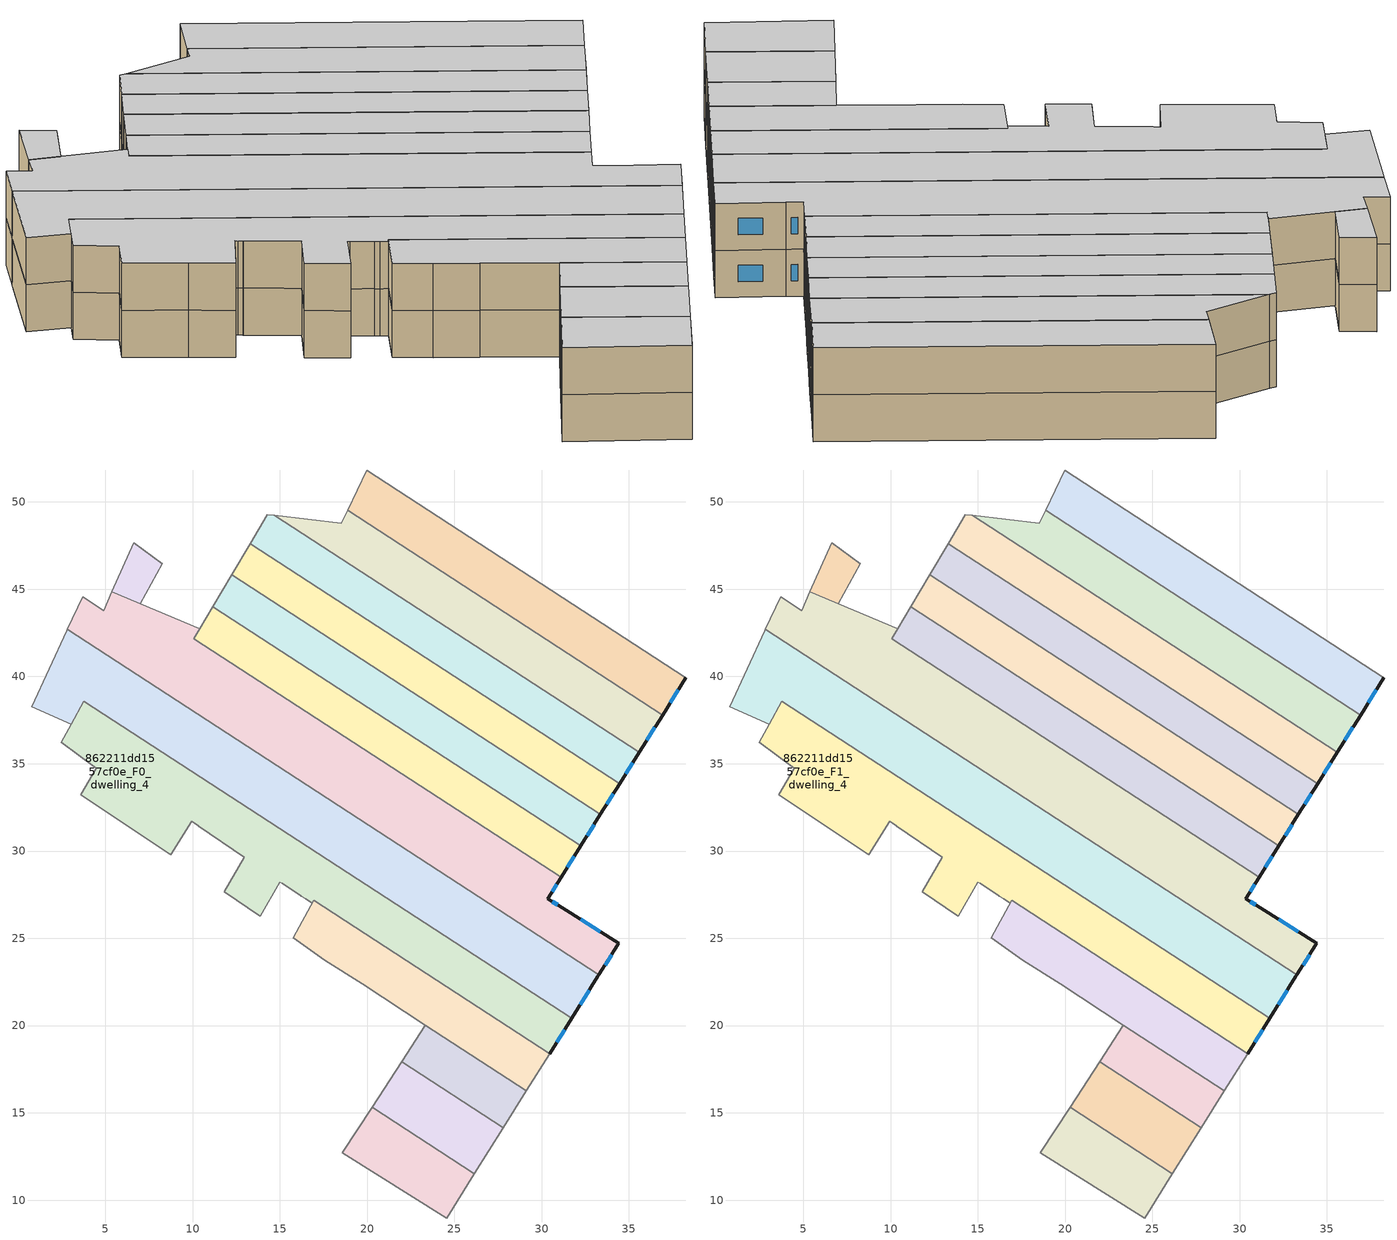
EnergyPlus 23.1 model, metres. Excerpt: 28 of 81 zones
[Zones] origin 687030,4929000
862211dd1557cf0e_F0_dwelling_0
 floor ground (EU_floor_Construction): 26.15,11.52 24.56,8.98 18.59,12.72 20.29,15.33 z0
 wall to 862211dd1557cf0e_F0_dwelling_1 (EU_wall_Construction): 26.15,11.52 20.29,15.33 z0:3
 wall adiabatic (EU_wall_Construction): 20.29,15.33 18.59,12.72 24.56,8.98 26.15,11.52 z0:3
862211dd1557cf0e_F0_dwelling_1
 floor ground (EU_floor_Construction): 27.8,14.15 26.15,11.52 20.29,15.33 21.98,17.93 z0
 wall to 862211dd1557cf0e_F0_dwelling_2 (EU_wall_Construction): 27.8,14.15 21.98,17.93 z0:3
 wall adiabatic (EU_wall_Construction): 26.15,11.52 27.8,14.15 / 21.98,17.93 20.29,15.33 z0:3
862211dd1557cf0e_F0_dwelling_10
 floor ground (EU_floor_Construction): 34.46,33.85 33.37,32.1 12.25,45.83 13.3,47.61 z0
 wall outside (EU_wall_Construction): 33.37,32.1 34.46,33.85 z0:3
 wall to 862211dd1557cf0e_F0_dwelling_9 (EU_wall_Construction): 12.25,45.83 33.37,32.1 z0:3
 wall adiabatic (EU_wall_Construction): 13.3,47.61 12.25,45.83 z0:3
 wall to 862211dd1557cf0e_F0_dwelling_11 (EU_wall_Construction): 34.46,33.85 13.3,47.61 z0:3
 window (EU_Window_Construction): 33.72,32.67 34.11,33.28 z0.98:2.02
862211dd1557cf0e_F0_dwelling_11
 floor ground (EU_floor_Construction): 35.58,35.64 34.46,33.85 13.3,47.61 14.28,49.28 14.69,49.23 z0
 wall outside (EU_wall_Construction): 34.46,33.85 35.58,35.64 z0:3
 wall adiabatic (EU_wall_Construction): 14.69,49.23 14.28,49.28 13.3,47.61 z0:3
 wall to 862211dd1557cf0e_F0_dwelling_12 (EU_wall_Construction): 35.58,35.64 14.69,49.23 z0:3
 window (EU_Window_Construction): 34.83,34.44 35.22,35.06 z0.98:2.02
862211dd1557cf0e_F0_dwelling_12
 floor ground (EU_floor_Construction): 36.92,37.79 35.58,35.64 14.69,49.23 18.53,48.78 18.88,49.52 z0
 wall outside (EU_wall_Construction): 35.58,35.64 36.92,37.79 z0:3
 wall adiabatic (EU_wall_Construction): 18.88,49.52 18.53,48.78 14.69,49.23 z0:3
 wall to 862211dd1557cf0e_F0_dwelling_13 (EU_wall_Construction): 36.92,37.79 18.88,49.52 z0:3
 window (EU_Window_Construction): 36.02,36.34 36.49,37.09 z0.98:2.02
862211dd1557cf0e_F0_dwelling_13
 floor ground (EU_floor_Construction): 38.27,39.94 36.92,37.79 18.88,49.52 19.98,51.83 z0
 wall outside (EU_wall_Construction): 36.92,37.79 38.27,39.94 z0:3
 wall adiabatic (EU_wall_Construction): 38.27,39.94 19.98,51.83 18.88,49.52 z0:3
 window (EU_Window_Construction): 37.36,38.49 37.83,39.24 z0.98:2.02
862211dd1557cf0e_F0_dwelling_2
 floor ground (EU_floor_Construction): 29.12,16.26 27.8,14.15 21.98,17.93 23.34,20.02 z0
 wall to 862211dd1557cf0e_F0_dwelling_3 (EU_wall_Construction): 29.12,16.26 23.34,20.02 z0:3
 wall adiabatic (EU_wall_Construction): 27.8,14.15 29.12,16.26 / 23.34,20.02 21.98,17.93 z0:3
862211dd1557cf0e_F0_dwelling_3
 floor ground (EU_floor_Construction): 30.45,18.39 29.12,16.26 23.34,20.02 19.72,22.39 17.58,23.75 15.78,25.04 16.95,27.17 z0
 wall adiabatic (EU_wall_Construction): 29.12,16.26 30.45,18.39 16.95,27.17 15.78,25.04 17.58,23.75 19.72,22.39 23.34,20.02 z0:3
862211dd1557cf0e_F0_dwelling_4
 floor ground (EU_floor_Construction): 31.72,20.42 30.45,18.39 16.94,27.17 16.85,27 16.48,27.25 16.22,27.42 16.2,27.43 15.13,28.14 15,28.22 13.89,26.26 11.82,27.67 12.97,29.63 10.37,31.43 10.33,31.45 10.12,31.6 9.97,31.71 8.74,29.78 6.61,31.23 3.61,33.23 4.48,34.73 2.48,36.23 3.04,37.25 3.77,38.59 z0
 wall outside (EU_wall_Construction): 30.45,18.39 31.72,20.42 z0:3
 wall adiabatic (EU_wall_Construction): 3.04,37.25 2.48,36.23 4.48,34.73 3.61,33.23 6.61,31.23 8.74,29.78 9.97,31.71 10.12,31.6 10.33,31.45 10.37,31.43 12.97,29.63 11.82,27.67 13.89,26.26 15,28.22 15.13,28.14 16.2,27.43 16.22,27.42 16.48,27.25 16.85,27 16.94,27.17 30.45,18.39 / 3.77,38.59 3.04,37.26 z0:3
 wall to 862211dd1557cf0e_F0_dwelling_5 (EU_wall_Construction): 31.72,20.42 3.77,38.59 z0:3
 window (EU_Window_Construction): 30.87,19.05 31.31,19.76 z0.98:2.02
862211dd1557cf0e_F0_dwelling_5
 floor ground (EU_floor_Construction): 33.28,22.9 33.22,22.81 31.72,20.42 3.77,38.59 3.04,37.26 0.78,38.28 2.78,42.61 2.83,42.7 z0
 wall outside (EU_wall_Construction): 31.72,20.42 33.22,22.81 33.28,22.9 z0:3
 wall adiabatic (EU_wall_Construction): 2.83,42.7 2.78,42.61 0.78,38.28 3.04,37.26 3.77,38.59 z0:3
 wall to 862211dd1557cf0e_F0_dwelling_6 (EU_wall_Construction): 33.28,22.9 2.83,42.7 z0:3
 window (EU_Window_Construction): 32.21,21.2 32.74,22.03 z0.98:2.02
862211dd1557cf0e_F0_dwelling_6
 floor ground (EU_floor_Construction): 31.11,28.49 30.35,27.27 31.19,26.74 34.42,24.72 34.36,24.63 33.28,22.9 2.83,42.7 3.7,44.58 4.9,43.78 5.38,44.84 10.42,42.73 10.08,42.16 z0
 wall outside (EU_wall_Construction): 33.28,22.9 34.36,24.63 34.42,24.72 31.19,26.74 30.35,27.27 31.11,28.49 z0:3
 wall adiabatic (EU_wall_Construction): 10.08,42.16 10.42,42.73 5.38,44.84 4.9,43.78 3.7,44.58 2.83,42.7 z0:3
 wall to 862211dd1557cf0e_F0_dwelling_8 (EU_wall_Construction): 31.11,28.49 10.08,42.16 z0:3
 window (EU_Window_Construction): 30.6,27.66 30.86,28.09 / 30.91,26.91 30.62,27.09 / 33.37,25.37 32.24,26.08 / 33.63,23.46 34.01,24.07 z0.98:2.02
862211dd1557cf0e_F0_dwelling_7
 floor ground (EU_floor_Construction): 8.27,46.47 6.99,44.17 5.38,44.84 6.63,47.66 z0
 wall adiabatic (EU_wall_Construction): 5.38,44.84 6.99,44.17 8.27,46.47 6.63,47.66 5.38,44.85 z0:3
862211dd1557cf0e_F0_dwelling_8
 floor ground (EU_floor_Construction): 32.24,30.29 31.11,28.49 10.08,42.16 10.43,42.73 11.17,43.99 z0
 wall outside (EU_wall_Construction): 31.11,28.49 32.24,30.29 z0:3
 wall adiabatic (EU_wall_Construction): 11.17,43.99 10.43,42.73 10.08,42.16 z0:3
 wall to 862211dd1557cf0e_F0_dwelling_9 (EU_wall_Construction): 32.24,30.29 11.17,43.99 z0:3
 window (EU_Window_Construction): 31.48,29.07 31.87,29.7 z0.98:2.02
862211dd1557cf0e_F0_dwelling_9
 floor ground (EU_floor_Construction): 33.37,32.1 32.24,30.29 11.17,43.99 12.25,45.83 z0
 wall outside (EU_wall_Construction): 32.24,30.29 33.37,32.1 z0:3
 wall adiabatic (EU_wall_Construction): 12.25,45.83 11.17,43.99 z0:3
 window (EU_Window_Construction): 32.6,30.88 33,31.51 z0.98:2.02
862211dd1557cf0e_F1_dwelling_0
 floor to 862211dd1557cf0e_F0_dwelling_0 (EU_floor_Construction): 26.15,11.52 24.56,8.98 18.59,12.72 20.29,15.33 z3
 wall to 862211dd1557cf0e_F1_dwelling_1 (EU_wall_Construction): 26.15,11.52 20.29,15.33 z3:6
 wall adiabatic (EU_wall_Construction): 20.29,15.33 18.59,12.72 24.56,8.98 26.15,11.52 z3:6
 ceiling to 862211dd1557cf0e_F2_dwelling_0 (EU_floor_Construction): 24.56,8.98 26.15,11.52 20.29,15.33 18.59,12.72 z6
862211dd1557cf0e_F1_dwelling_1
 floor to 862211dd1557cf0e_F0_dwelling_1 (EU_floor_Construction): 27.8,14.15 26.15,11.52 20.29,15.33 21.98,17.93 z3
 wall to 862211dd1557cf0e_F1_dwelling_2 (EU_wall_Construction): 27.8,14.15 21.98,17.93 z3:6
 wall adiabatic (EU_wall_Construction): 26.15,11.52 27.8,14.15 / 21.98,17.93 20.29,15.33 z3:6
 ceiling to 862211dd1557cf0e_F2_dwelling_1 (EU_floor_Construction): 26.15,11.52 27.8,14.15 21.98,17.93 20.29,15.33 z6
862211dd1557cf0e_F1_dwelling_10
 floor to 862211dd1557cf0e_F0_dwelling_10 (EU_floor_Construction): 34.46,33.85 33.37,32.1 12.25,45.83 13.3,47.61 z3
 wall outside (EU_wall_Construction): 33.37,32.1 34.46,33.85 z3:6
 wall to 862211dd1557cf0e_F1_dwelling_9 (EU_wall_Construction): 12.25,45.83 33.37,32.1 z3:6
 wall adiabatic (EU_wall_Construction): 13.3,47.61 12.25,45.83 z3:6
 wall to 862211dd1557cf0e_F1_dwelling_11 (EU_wall_Construction): 34.46,33.85 13.3,47.61 z3:6
 window (EU_Window_Construction): 33.72,32.67 34.11,33.28 z3.98:5.02
 ceiling to 862211dd1557cf0e_F2_dwelling_10 (EU_floor_Construction): 33.37,32.1 34.46,33.85 13.3,47.61 12.25,45.83 z6
862211dd1557cf0e_F1_dwelling_11
 floor to 862211dd1557cf0e_F0_dwelling_11 (EU_floor_Construction): 35.58,35.64 34.46,33.85 13.3,47.61 14.28,49.28 14.69,49.23 z3
 wall outside (EU_wall_Construction): 34.46,33.85 35.58,35.64 z3:6
 wall adiabatic (EU_wall_Construction): 14.69,49.23 14.28,49.28 13.3,47.61 z3:6
 wall to 862211dd1557cf0e_F1_dwelling_12 (EU_wall_Construction): 35.58,35.64 14.69,49.23 z3:6
 window (EU_Window_Construction): 34.83,34.44 35.22,35.06 z3.98:5.02
 ceiling to 862211dd1557cf0e_F2_dwelling_11 (EU_floor_Construction): 34.46,33.85 35.58,35.64 14.69,49.23 14.28,49.28 13.3,47.61 z6
862211dd1557cf0e_F1_dwelling_12
 floor to 862211dd1557cf0e_F0_dwelling_12 (EU_floor_Construction): 36.92,37.79 35.58,35.64 14.69,49.23 18.53,48.78 18.88,49.52 z3
 wall outside (EU_wall_Construction): 35.58,35.64 36.92,37.79 z3:6
 wall adiabatic (EU_wall_Construction): 18.88,49.52 18.53,48.78 14.69,49.23 z3:6
 wall to 862211dd1557cf0e_F1_dwelling_13 (EU_wall_Construction): 36.92,37.79 18.88,49.52 z3:6
 window (EU_Window_Construction): 36.02,36.34 36.49,37.09 z3.98:5.02
 ceiling to 862211dd1557cf0e_F2_dwelling_12 (EU_floor_Construction): 35.58,35.64 36.92,37.79 18.88,49.52 18.53,48.78 14.69,49.23 z6
862211dd1557cf0e_F1_dwelling_13
 floor to 862211dd1557cf0e_F0_dwelling_13 (EU_floor_Construction): 38.27,39.94 36.92,37.79 18.88,49.52 19.98,51.83 z3
 wall outside (EU_wall_Construction): 36.92,37.79 38.27,39.94 z3:6
 wall adiabatic (EU_wall_Construction): 38.27,39.94 19.98,51.83 18.88,49.52 z3:6
 window (EU_Window_Construction): 37.36,38.49 37.83,39.24 z3.98:5.02
 ceiling to 862211dd1557cf0e_F2_dwelling_13 (EU_floor_Construction): 36.92,37.79 38.27,39.94 19.98,51.83 18.88,49.52 z6
862211dd1557cf0e_F1_dwelling_2
 floor to 862211dd1557cf0e_F0_dwelling_2 (EU_floor_Construction): 29.12,16.26 27.8,14.15 21.98,17.93 23.34,20.02 z3
 wall to 862211dd1557cf0e_F1_dwelling_3 (EU_wall_Construction): 29.12,16.26 23.34,20.02 z3:6
 wall adiabatic (EU_wall_Construction): 27.8,14.15 29.12,16.26 / 23.34,20.02 21.98,17.93 z3:6
 ceiling to 862211dd1557cf0e_F2_dwelling_2 (EU_floor_Construction): 27.8,14.15 29.12,16.26 23.34,20.02 21.98,17.93 z6
862211dd1557cf0e_F1_dwelling_3
 floor to 862211dd1557cf0e_F0_dwelling_3 (EU_floor_Construction): 30.45,18.39 29.12,16.26 23.34,20.02 19.72,22.39 17.58,23.75 15.78,25.04 16.95,27.17 z3
 wall adiabatic (EU_wall_Construction): 29.12,16.26 30.45,18.39 16.95,27.17 15.78,25.04 17.58,23.75 19.72,22.39 23.34,20.02 z3:6
 ceiling to 862211dd1557cf0e_F2_dwelling_3 (EU_floor_Construction): 29.12,16.26 30.45,18.39 16.95,27.17 15.78,25.04 17.58,23.75 19.72,22.39 23.34,20.02 z6
862211dd1557cf0e_F1_dwelling_4
 floor to 862211dd1557cf0e_F0_dwelling_4 (EU_floor_Construction): 31.72,20.42 30.45,18.39 16.94,27.17 16.85,27 16.48,27.25 16.22,27.42 16.2,27.43 15.13,28.14 15,28.22 13.89,26.26 11.82,27.67 12.97,29.63 10.37,31.43 10.33,31.45 10.12,31.6 9.97,31.71 8.74,29.78 6.61,31.23 3.61,33.23 4.48,34.73 2.48,36.23 3.04,37.26 3.77,38.59 z3
 wall outside (EU_wall_Construction): 30.45,18.39 31.72,20.42 z3:6
 wall adiabatic (EU_wall_Construction): 3.04,37.25 2.48,36.23 4.48,34.73 3.61,33.23 6.61,31.23 8.74,29.78 9.97,31.71 10.12,31.6 10.33,31.45 10.37,31.43 12.97,29.63 11.82,27.67 13.89,26.26 15,28.22 15.13,28.14 16.2,27.43 16.22,27.42 16.48,27.25 16.85,27 16.94,27.17 30.45,18.39 / 3.77,38.59 3.04,37.26 z3:6
 wall to 862211dd1557cf0e_F1_dwelling_5 (EU_wall_Construction): 31.72,20.42 3.77,38.59 z3:6
 window (EU_Window_Construction): 30.87,19.05 31.31,19.76 z3.98:5.02
 ceiling to 862211dd1557cf0e_F2_dwelling_4 (EU_floor_Construction): 30.45,18.39 31.72,20.42 3.77,38.59 3.04,37.26 2.48,36.23 4.48,34.73 3.61,33.23 6.61,31.23 8.74,29.78 9.97,31.71 10.12,31.6 10.33,31.45 10.37,31.43 12.97,29.63 11.82,27.67 13.89,26.26 15,28.22 15.13,28.14 16.2,27.43 16.22,27.42 16.48,27.25 16.85,27 16.94,27.17 z6
862211dd1557cf0e_F1_dwelling_5
 floor to 862211dd1557cf0e_F0_dwelling_5 (EU_floor_Construction): 33.28,22.9 33.22,22.81 31.72,20.42 3.77,38.59 3.04,37.26 0.78,38.28 2.78,42.61 2.83,42.7 z3
 wall outside (EU_wall_Construction): 31.72,20.42 33.22,22.81 33.28,22.9 z3:6
 wall adiabatic (EU_wall_Construction): 2.83,42.7 2.78,42.61 0.78,38.28 3.04,37.26 3.77,38.59 z3:6
 wall to 862211dd1557cf0e_F1_dwelling_6 (EU_wall_Construction): 33.28,22.9 2.83,42.7 z3:6
 window (EU_Window_Construction): 32.21,21.2 32.74,22.03 z3.98:5.02
 ceiling to 862211dd1557cf0e_F2_dwelling_5 (EU_floor_Construction): 31.72,20.42 33.22,22.81 33.28,22.9 2.83,42.7 2.78,42.61 0.78,38.28 3.04,37.26 3.77,38.59 z6
862211dd1557cf0e_F1_dwelling_6
 floor to 862211dd1557cf0e_F0_dwelling_6 (EU_floor_Construction): 31.11,28.49 30.35,27.27 31.19,26.74 34.42,24.72 34.36,24.63 33.28,22.9 2.83,42.7 3.7,44.58 4.9,43.78 5.38,44.84 10.42,42.73 10.08,42.16 z3
 wall outside (EU_wall_Construction): 33.28,22.9 34.36,24.63 34.42,24.72 31.19,26.74 30.35,27.27 31.11,28.49 z3:6
 wall adiabatic (EU_wall_Construction): 10.08,42.16 10.42,42.73 5.38,44.84 4.9,43.78 3.7,44.58 2.83,42.7 z3:6
 wall to 862211dd1557cf0e_F1_dwelling_8 (EU_wall_Construction): 31.11,28.49 10.08,42.16 z3:6
 window (EU_Window_Construction): 30.6,27.66 30.86,28.09 / 30.91,26.91 30.62,27.09 / 33.37,25.37 32.24,26.08 / 33.63,23.46 34.01,24.07 z3.98:5.02
 ceiling to 862211dd1557cf0e_F2_dwelling_6 (EU_floor_Construction): 33.28,22.9 34.36,24.63 34.42,24.72 31.19,26.74 30.35,27.27 31.11,28.49 10.08,42.16 10.42,42.73 5.38,44.84 4.9,43.78 3.7,44.58 2.83,42.7 z6
862211dd1557cf0e_F1_dwelling_7
 floor to 862211dd1557cf0e_F0_dwelling_7 (EU_floor_Construction): 8.27,46.47 6.99,44.17 5.38,44.84 6.63,47.66 z3
 wall adiabatic (EU_wall_Construction): 5.38,44.84 6.99,44.17 8.27,46.47 6.63,47.66 5.38,44.85 z3:6
 ceiling to 862211dd1557cf0e_F2_dwelling_7 (EU_floor_Construction): 6.99,44.17 8.27,46.47 6.63,47.66 5.38,44.84 z6
862211dd1557cf0e_F1_dwelling_8
 floor to 862211dd1557cf0e_F0_dwelling_8 (EU_floor_Construction): 32.24,30.29 31.11,28.49 10.08,42.16 10.43,42.73 11.17,43.99 z3
 wall outside (EU_wall_Construction): 31.11,28.49 32.24,30.29 z3:6
 wall adiabatic (EU_wall_Construction): 11.17,43.99 10.43,42.73 10.08,42.16 z3:6
 wall to 862211dd1557cf0e_F1_dwelling_9 (EU_wall_Construction): 32.24,30.29 11.17,43.99 z3:6
 window (EU_Window_Construction): 31.48,29.07 31.87,29.7 z3.98:5.02
 ceiling to 862211dd1557cf0e_F2_dwelling_8 (EU_floor_Construction): 31.11,28.49 32.24,30.29 11.17,43.99 10.43,42.73 10.08,42.16 z6
862211dd1557cf0e_F1_dwelling_9
 floor to 862211dd1557cf0e_F0_dwelling_9 (EU_floor_Construction): 33.37,32.1 32.24,30.29 11.17,43.99 12.25,45.83 z3
 wall outside (EU_wall_Construction): 32.24,30.29 33.37,32.1 z3:6
 wall adiabatic (EU_wall_Construction): 12.25,45.83 11.17,43.99 z3:6
 window (EU_Window_Construction): 32.6,30.88 33,31.51 z3.98:5.02
 ceiling to 862211dd1557cf0e_F2_dwelling_9 (EU_floor_Construction): 32.24,30.29 33.37,32.1 12.25,45.83 11.17,43.99 z6
[Building]
EU S2 Campaign: North Axis=0; Terrain=City; Solar Distribution=FullExterior
[Site:Location]
Bologna: Latitude=44.5; Longitude=11.25; Time Zone=1; Elevation=37
[SizingPeriod:WeatherFileDays]
AnnualSizingPeriod: Begin Month=1; Begin Day of Month=1; End Month=12; End Day of Month=31; Day of Week for Start Day=Monday; Use Weather File Daylight Saving Period=No; Use Weather File Rain and Snow Indicators=No
[MATERIAL]
EU_InternalMass_Material: Roughness=MediumRough; Thickness=0.1; Conductivity=1; Density=1800; Specific Heat=900; Thermal Absorptance=0.9; Solar Absorptance=0.7; Visible Absorptance=0.7
[MATERIAL:NOMASS] Roughness=MediumRough; Thermal Absorptance=0.9; Solar Absorptance=0.7; Visible Absorptance=0.7
Name | Thermal Resistance
EU_wall_NoMass | 0.905828
EU_floor_NoMass | 0.67114
[WINDOWMATERIAL:SIMPLEGLAZINGSYSTEM]
EU_Window_SimpleGlazing: UFactor=4.52486; Solar Heat Gain Coefficient=0.85; Visible Transmittance=0.85
[CONSTRUCTION]
EU_wall_Construction: EU_wall_NoMass
EU_floor_Construction: EU_floor_NoMass
EU_Window_Construction: EU_Window_SimpleGlazing
EU_InternalMass_Construction: EU_InternalMass_Material
[ZONE] Type=1; Multiplier=1; Ceiling Height=autocalculate; Floor Area=autocalculate; Part of Total Floor Area=Yes
Name | Volume
862211dd1557cf0e_F0_dwelling_0; 862211dd1557cf0e_F1_dwelling_0 | 64.3982
862211dd1557cf0e_F0_dwelling_1; 862211dd1557cf0e_F1_dwelling_1 | 64.7966
862211dd1557cf0e_F0_dwelling_10; 862211dd1557cf0e_F1_dwelling_10 | 156.446
862211dd1557cf0e_F0_dwelling_11; 862211dd1557cf0e_F1_dwelling_11 | 160.201
862211dd1557cf0e_F0_dwelling_12; 862211dd1557cf0e_F1_dwelling_12 | 171.435
862211dd1557cf0e_F0_dwelling_13; 862211dd1557cf0e_F1_dwelling_13 | 164.79
862211dd1557cf0e_F0_dwelling_2; 862211dd1557cf0e_F1_dwelling_2 | 51.6907
862211dd1557cf0e_F0_dwelling_3; 862211dd1557cf0e_F1_dwelling_3 | 120.47
862211dd1557cf0e_F0_dwelling_4 | 303.126
862211dd1557cf0e_F1_dwelling_4 | 303.129
862211dd1557cf0e_F0_dwelling_5; 862211dd1557cf0e_F1_dwelling_5 | 330.406
862211dd1557cf0e_F0_dwelling_6; 862211dd1557cf0e_F1_dwelling_6 | 360.548
862211dd1557cf0e_F0_dwelling_7; 862211dd1557cf0e_F1_dwelling_7 | 16.054
862211dd1557cf0e_F0_dwelling_8; 862211dd1557cf0e_F1_dwelling_8 | 159.894
862211dd1557cf0e_F0_dwelling_9; 862211dd1557cf0e_F1_dwelling_9 | 161.073
[INTERNALMASS] Construction=EU_InternalMass_Construction
Name | Zone or ZoneList | Surface Area
862211dd1557cf0e_F0_dwelling_0_EU_InternalMass | 862211dd1557cf0e_F0_dwelling_0 | 21.4661
862211dd1557cf0e_F0_dwelling_1_EU_InternalMass | 862211dd1557cf0e_F0_dwelling_1 | 21.5992
862211dd1557cf0e_F0_dwelling_2_EU_InternalMass | 862211dd1557cf0e_F0_dwelling_2 | 17.2304
862211dd1557cf0e_F0_dwelling_3_EU_InternalMass | 862211dd1557cf0e_F0_dwelling_3 | 40.1604
862211dd1557cf0e_F0_dwelling_4_EU_InternalMass | 862211dd1557cf0e_F0_dwelling_4 | 101.048
862211dd1557cf0e_F0_dwelling_5_EU_InternalMass | 862211dd1557cf0e_F0_dwelling_5 | 110.136
862211dd1557cf0e_F0_dwelling_6_EU_InternalMass | 862211dd1557cf0e_F0_dwelling_6 | 120.181
862211dd1557cf0e_F0_dwelling_7_EU_InternalMass | 862211dd1557cf0e_F0_dwelling_7 | 5.35182
862211dd1557cf0e_F0_dwelling_8_EU_InternalMass | 862211dd1557cf0e_F0_dwelling_8 | 53.3032
862211dd1557cf0e_F0_dwelling_9_EU_InternalMass | 862211dd1557cf0e_F0_dwelling_9 | 53.6909
862211dd1557cf0e_F0_dwelling_10_EU_InternalMass | 862211dd1557cf0e_F0_dwelling_10 | 52.1486
862211dd1557cf0e_F0_dwelling_11_EU_InternalMass | 862211dd1557cf0e_F0_dwelling_11 | 53.4007
862211dd1557cf0e_F0_dwelling_12_EU_InternalMass | 862211dd1557cf0e_F0_dwelling_12 | 57.1449
862211dd1557cf0e_F0_dwelling_13_EU_InternalMass | 862211dd1557cf0e_F0_dwelling_13 | 54.9302
862211dd1557cf0e_F1_dwelling_0_EU_InternalMass | 862211dd1557cf0e_F1_dwelling_0 | 21.4661
862211dd1557cf0e_F1_dwelling_1_EU_InternalMass | 862211dd1557cf0e_F1_dwelling_1 | 21.5992
862211dd1557cf0e_F1_dwelling_2_EU_InternalMass | 862211dd1557cf0e_F1_dwelling_2 | 17.2304
862211dd1557cf0e_F1_dwelling_3_EU_InternalMass | 862211dd1557cf0e_F1_dwelling_3 | 40.1604
862211dd1557cf0e_F1_dwelling_4_EU_InternalMass | 862211dd1557cf0e_F1_dwelling_4 | 101.048
862211dd1557cf0e_F1_dwelling_5_EU_InternalMass | 862211dd1557cf0e_F1_dwelling_5 | 110.136
862211dd1557cf0e_F1_dwelling_6_EU_InternalMass | 862211dd1557cf0e_F1_dwelling_6 | 120.181
862211dd1557cf0e_F1_dwelling_7_EU_InternalMass | 862211dd1557cf0e_F1_dwelling_7 | 5.35182
862211dd1557cf0e_F1_dwelling_8_EU_InternalMass | 862211dd1557cf0e_F1_dwelling_8 | 53.3032
862211dd1557cf0e_F1_dwelling_9_EU_InternalMass | 862211dd1557cf0e_F1_dwelling_9 | 53.6909
862211dd1557cf0e_F1_dwelling_10_EU_InternalMass | 862211dd1557cf0e_F1_dwelling_10 | 52.1486
862211dd1557cf0e_F1_dwelling_11_EU_InternalMass | 862211dd1557cf0e_F1_dwelling_11 | 53.4007
862211dd1557cf0e_F1_dwelling_12_EU_InternalMass | 862211dd1557cf0e_F1_dwelling_12 | 57.1449
862211dd1557cf0e_F1_dwelling_13_EU_InternalMass | 862211dd1557cf0e_F1_dwelling_13 | 54.9302
[OTHEREQUIPMENT] Fuel Type=Electricity; Design Level Calculation Method=Watts/Area; Power per Zone Floor Area=1; Fraction Latent=0; Fraction Radiant=0; Fraction Lost=0; Carbon Dioxide Generation Rate=0; EndUse Subcategory=EU_Step8_InternalGains
Name | Zone or ZoneList or Space or SpaceList | Schedule
EU_Step8_InternalGain_862211dd1557cf0e_F0_dwelling_0_f000 | 862211dd1557cf0e_F0_dwelling_0 | EU_Step8_GainSchedule_862211dd1557cf0e_F0_dwelling_0_f000
EU_Step8_InternalGain_862211dd1557cf0e_F0_dwelling_1_f000 | 862211dd1557cf0e_F0_dwelling_1 | EU_Step8_GainSchedule_862211dd1557cf0e_F0_dwelling_1_f000
EU_Step8_InternalGain_862211dd1557cf0e_F0_dwelling_2_f000 | 862211dd1557cf0e_F0_dwelling_2 | EU_Step8_GainSchedule_862211dd1557cf0e_F0_dwelling_2_f000
EU_Step8_InternalGain_862211dd1557cf0e_F0_dwelling_3_f000 | 862211dd1557cf0e_F0_dwelling_3 | EU_Step8_GainSchedule_862211dd1557cf0e_F0_dwelling_3_f000
EU_Step8_InternalGain_862211dd1557cf0e_F0_dwelling_4_f000 | 862211dd1557cf0e_F0_dwelling_4 | EU_Step8_GainSchedule_862211dd1557cf0e_F0_dwelling_4_f000
EU_Step8_InternalGain_862211dd1557cf0e_F0_dwelling_5_f000 | 862211dd1557cf0e_F0_dwelling_5 | EU_Step8_GainSchedule_862211dd1557cf0e_F0_dwelling_5_f000
EU_Step8_InternalGain_862211dd1557cf0e_F0_dwelling_6_f000 | 862211dd1557cf0e_F0_dwelling_6 | EU_Step8_GainSchedule_862211dd1557cf0e_F0_dwelling_6_f000
EU_Step8_InternalGain_862211dd1557cf0e_F0_dwelling_7_f000 | 862211dd1557cf0e_F0_dwelling_7 | EU_Step8_GainSchedule_862211dd1557cf0e_F0_dwelling_7_f000
EU_Step8_InternalGain_862211dd1557cf0e_F0_dwelling_8_f000 | 862211dd1557cf0e_F0_dwelling_8 | EU_Step8_GainSchedule_862211dd1557cf0e_F0_dwelling_8_f000
EU_Step8_InternalGain_862211dd1557cf0e_F0_dwelling_9_f000 | 862211dd1557cf0e_F0_dwelling_9 | EU_Step8_GainSchedule_862211dd1557cf0e_F0_dwelling_9_f000
EU_Step8_InternalGain_862211dd1557cf0e_F0_dwelling_10_f000 | 862211dd1557cf0e_F0_dwelling_10 | EU_Step8_GainSchedule_862211dd1557cf0e_F0_dwelling_10_f000
EU_Step8_InternalGain_862211dd1557cf0e_F0_dwelling_11_f000 | 862211dd1557cf0e_F0_dwelling_11 | EU_Step8_GainSchedule_862211dd1557cf0e_F0_dwelling_11_f000
EU_Step8_InternalGain_862211dd1557cf0e_F0_dwelling_12_f000 | 862211dd1557cf0e_F0_dwelling_12 | EU_Step8_GainSchedule_862211dd1557cf0e_F0_dwelling_12_f000
EU_Step8_InternalGain_862211dd1557cf0e_F0_dwelling_13_f000 | 862211dd1557cf0e_F0_dwelling_13 | EU_Step8_GainSchedule_862211dd1557cf0e_F0_dwelling_13_f000
EU_Step8_InternalGain_862211dd1557cf0e_F1_dwelling_0_f000 | 862211dd1557cf0e_F1_dwelling_0 | EU_Step8_GainSchedule_862211dd1557cf0e_F1_dwelling_0_f000
EU_Step8_InternalGain_862211dd1557cf0e_F1_dwelling_1_f000 | 862211dd1557cf0e_F1_dwelling_1 | EU_Step8_GainSchedule_862211dd1557cf0e_F1_dwelling_1_f000
EU_Step8_InternalGain_862211dd1557cf0e_F1_dwelling_2_f000 | 862211dd1557cf0e_F1_dwelling_2 | EU_Step8_GainSchedule_862211dd1557cf0e_F1_dwelling_2_f000
EU_Step8_InternalGain_862211dd1557cf0e_F1_dwelling_3_f000 | 862211dd1557cf0e_F1_dwelling_3 | EU_Step8_GainSchedule_862211dd1557cf0e_F1_dwelling_3_f000
EU_Step8_InternalGain_862211dd1557cf0e_F1_dwelling_4_f000 | 862211dd1557cf0e_F1_dwelling_4 | EU_Step8_GainSchedule_862211dd1557cf0e_F1_dwelling_4_f000
EU_Step8_InternalGain_862211dd1557cf0e_F1_dwelling_5_f000 | 862211dd1557cf0e_F1_dwelling_5 | EU_Step8_GainSchedule_862211dd1557cf0e_F1_dwelling_5_f000
EU_Step8_InternalGain_862211dd1557cf0e_F1_dwelling_6_f000 | 862211dd1557cf0e_F1_dwelling_6 | EU_Step8_GainSchedule_862211dd1557cf0e_F1_dwelling_6_f000
EU_Step8_InternalGain_862211dd1557cf0e_F1_dwelling_7_f000 | 862211dd1557cf0e_F1_dwelling_7 | EU_Step8_GainSchedule_862211dd1557cf0e_F1_dwelling_7_f000
EU_Step8_InternalGain_862211dd1557cf0e_F1_dwelling_8_f000 | 862211dd1557cf0e_F1_dwelling_8 | EU_Step8_GainSchedule_862211dd1557cf0e_F1_dwelling_8_f000
EU_Step8_InternalGain_862211dd1557cf0e_F1_dwelling_9_f000 | 862211dd1557cf0e_F1_dwelling_9 | EU_Step8_GainSchedule_862211dd1557cf0e_F1_dwelling_9_f000
EU_Step8_InternalGain_862211dd1557cf0e_F1_dwelling_10_f000 | 862211dd1557cf0e_F1_dwelling_10 | EU_Step8_GainSchedule_862211dd1557cf0e_F1_dwelling_10_f000
EU_Step8_InternalGain_862211dd1557cf0e_F1_dwelling_11_f000 | 862211dd1557cf0e_F1_dwelling_11 | EU_Step8_GainSchedule_862211dd1557cf0e_F1_dwelling_11_f000
EU_Step8_InternalGain_862211dd1557cf0e_F1_dwelling_12_f000 | 862211dd1557cf0e_F1_dwelling_12 | EU_Step8_GainSchedule_862211dd1557cf0e_F1_dwelling_12_f000
EU_Step8_InternalGain_862211dd1557cf0e_F1_dwelling_13_f000 | 862211dd1557cf0e_F1_dwelling_13 | EU_Step8_GainSchedule_862211dd1557cf0e_F1_dwelling_13_f000
[ZONEVENTILATION:DESIGNFLOWRATE] Schedule=EU_AlwaysOn; Design Flow Rate Calculation Method=AirChanges/Hour; Air Changes per Hour=0.73129; Ventilation Type=Natural; Fan Pressure Rise=0; Fan Total Efficiency=1; Constant Term Coefficient=1; Temperature Term Coefficient=0; Velocity Term Coefficient=0; Velocity Squared Term Coefficient=0; Minimum Indoor Temperature=-100; Maximum Indoor Temperature=100; Delta Temperature=-100; Minimum Outdoor Temperature=-100; Maximum Outdoor Temperature=100; Maximum Wind Speed=40
Name | Zone or ZoneList or Space or SpaceList
EU_ConstantAir_862211dd1557cf0e_F0_dwelling_0 | 862211dd1557cf0e_F0_dwelling_0
EU_ConstantAir_862211dd1557cf0e_F0_dwelling_1 | 862211dd1557cf0e_F0_dwelling_1
EU_ConstantAir_862211dd1557cf0e_F0_dwelling_2 | 862211dd1557cf0e_F0_dwelling_2
EU_ConstantAir_862211dd1557cf0e_F0_dwelling_3 | 862211dd1557cf0e_F0_dwelling_3
EU_ConstantAir_862211dd1557cf0e_F0_dwelling_4 | 862211dd1557cf0e_F0_dwelling_4
EU_ConstantAir_862211dd1557cf0e_F0_dwelling_5 | 862211dd1557cf0e_F0_dwelling_5
EU_ConstantAir_862211dd1557cf0e_F0_dwelling_6 | 862211dd1557cf0e_F0_dwelling_6
EU_ConstantAir_862211dd1557cf0e_F0_dwelling_7 | 862211dd1557cf0e_F0_dwelling_7
EU_ConstantAir_862211dd1557cf0e_F0_dwelling_8 | 862211dd1557cf0e_F0_dwelling_8
EU_ConstantAir_862211dd1557cf0e_F0_dwelling_9 | 862211dd1557cf0e_F0_dwelling_9
EU_ConstantAir_862211dd1557cf0e_F0_dwelling_10 | 862211dd1557cf0e_F0_dwelling_10
EU_ConstantAir_862211dd1557cf0e_F0_dwelling_11 | 862211dd1557cf0e_F0_dwelling_11
EU_ConstantAir_862211dd1557cf0e_F0_dwelling_12 | 862211dd1557cf0e_F0_dwelling_12
EU_ConstantAir_862211dd1557cf0e_F0_dwelling_13 | 862211dd1557cf0e_F0_dwelling_13
EU_ConstantAir_862211dd1557cf0e_F1_dwelling_0 | 862211dd1557cf0e_F1_dwelling_0
EU_ConstantAir_862211dd1557cf0e_F1_dwelling_1 | 862211dd1557cf0e_F1_dwelling_1
EU_ConstantAir_862211dd1557cf0e_F1_dwelling_2 | 862211dd1557cf0e_F1_dwelling_2
EU_ConstantAir_862211dd1557cf0e_F1_dwelling_3 | 862211dd1557cf0e_F1_dwelling_3
EU_ConstantAir_862211dd1557cf0e_F1_dwelling_4 | 862211dd1557cf0e_F1_dwelling_4
EU_ConstantAir_862211dd1557cf0e_F1_dwelling_5 | 862211dd1557cf0e_F1_dwelling_5
EU_ConstantAir_862211dd1557cf0e_F1_dwelling_6 | 862211dd1557cf0e_F1_dwelling_6
EU_ConstantAir_862211dd1557cf0e_F1_dwelling_7 | 862211dd1557cf0e_F1_dwelling_7
EU_ConstantAir_862211dd1557cf0e_F1_dwelling_8 | 862211dd1557cf0e_F1_dwelling_8
EU_ConstantAir_862211dd1557cf0e_F1_dwelling_9 | 862211dd1557cf0e_F1_dwelling_9
EU_ConstantAir_862211dd1557cf0e_F1_dwelling_10 | 862211dd1557cf0e_F1_dwelling_10
EU_ConstantAir_862211dd1557cf0e_F1_dwelling_11 | 862211dd1557cf0e_F1_dwelling_11
EU_ConstantAir_862211dd1557cf0e_F1_dwelling_12 | 862211dd1557cf0e_F1_dwelling_12
EU_ConstantAir_862211dd1557cf0e_F1_dwelling_13 | 862211dd1557cf0e_F1_dwelling_13
[HVACTEMPLATE:THERMOSTAT] Constant Heating Setpoint=20; Constant Cooling Setpoint=50
EU_HeatOnly_862211dd1557cf0e_F0_dwelling_0; EU_HeatOnly_862211dd1557cf0e_F0_dwelling_1; EU_HeatOnly_862211dd1557cf0e_F0_dwelling_2; EU_HeatOnly_862211dd1557cf0e_F0_dwelling_3; EU_HeatOnly_862211dd1557cf0e_F0_dwelling_4; EU_HeatOnly_862211dd1557cf0e_F0_dwelling_5; EU_HeatOnly_862211dd1557cf0e_F0_dwelling_6; EU_HeatOnly_862211dd1557cf0e_F0_dwelling_7; EU_HeatOnly_862211dd1557cf0e_F0_dwelling_8; EU_HeatOnly_862211dd1557cf0e_F0_dwelling_9; EU_HeatOnly_862211dd1557cf0e_F0_dwelling_10; EU_HeatOnly_862211dd1557cf0e_F0_dwelling_11; EU_HeatOnly_862211dd1557cf0e_F0_dwelling_12; EU_HeatOnly_862211dd1557cf0e_F0_dwelling_13; EU_HeatOnly_862211dd1557cf0e_F1_dwelling_0; EU_HeatOnly_862211dd1557cf0e_F1_dwelling_1; EU_HeatOnly_862211dd1557cf0e_F1_dwelling_2; EU_HeatOnly_862211dd1557cf0e_F1_dwelling_3; EU_HeatOnly_862211dd1557cf0e_F1_dwelling_4; EU_HeatOnly_862211dd1557cf0e_F1_dwelling_5; EU_HeatOnly_862211dd1557cf0e_F1_dwelling_6; EU_HeatOnly_862211dd1557cf0e_F1_dwelling_7; EU_HeatOnly_862211dd1557cf0e_F1_dwelling_8; EU_HeatOnly_862211dd1557cf0e_F1_dwelling_9; EU_HeatOnly_862211dd1557cf0e_F1_dwelling_10; EU_HeatOnly_862211dd1557cf0e_F1_dwelling_11; EU_HeatOnly_862211dd1557cf0e_F1_dwelling_12; EU_HeatOnly_862211dd1557cf0e_F1_dwelling_13; EU_HeatOnly_862211dd1557cf0e_F2_dwelling_0; EU_HeatOnly_862211dd1557cf0e_F2_dwelling_1; EU_HeatOnly_862211dd1557cf0e_F2_dwelling_2; EU_HeatOnly_862211dd1557cf0e_F2_dwelling_3; EU_HeatOnly_862211dd1557cf0e_F2_dwelling_4; EU_HeatOnly_862211dd1557cf0e_F2_dwelling_5; EU_HeatOnly_862211dd1557cf0e_F2_dwelling_6; EU_HeatOnly_862211dd1557cf0e_F2_dwelling_7; EU_HeatOnly_862211dd1557cf0e_F2_dwelling_8; EU_HeatOnly_862211dd1557cf0e_F2_dwelling_9; EU_HeatOnly_862211dd1557cf0e_F2_dwelling_10; EU_HeatOnly_862211dd1557cf0e_F2_dwelling_11; EU_HeatOnly_862211dd1557cf0e_F2_dwelling_12; EU_HeatOnly_862211dd1557cf0e_F2_dwelling_13; EU_HeatOnly_862211dd1557cf0e_F3_dwelling_0; EU_HeatOnly_862211dd1557cf0e_F3_dwelling_1; EU_HeatOnly_862211dd1557cf0e_F3_dwelling_2; EU_HeatOnly_862211dd1557cf0e_F3_dwelling_3; EU_HeatOnly_862211dd1557cf0e_F3_dwelling_4; EU_HeatOnly_862211dd1557cf0e_F3_dwelling_5; EU_HeatOnly_862211dd1557cf0e_F3_dwelling_6; EU_HeatOnly_862211dd1557cf0e_F3_dwelling_7; EU_HeatOnly_862211dd1557cf0e_F3_dwelling_8; EU_HeatOnly_862211dd1557cf0e_F3_dwelling_9; EU_HeatOnly_862211dd1557cf0e_F3_dwelling_10; EU_HeatOnly_862211dd1557cf0e_F3_dwelling_11; EU_HeatOnly_862211dd1557cf0e_F3_dwelling_12; EU_HeatOnly_862211dd1557cf0e_F4_dwelling_0; EU_HeatOnly_862211dd1557cf0e_F4_dwelling_1; EU_HeatOnly_862211dd1557cf0e_F4_dwelling_2; EU_HeatOnly_862211dd1557cf0e_F4_dwelling_3; EU_HeatOnly_862211dd1557cf0e_F4_dwelling_4; EU_HeatOnly_862211dd1557cf0e_F4_dwelling_5; EU_HeatOnly_862211dd1557cf0e_F4_dwelling_6; EU_HeatOnly_862211dd1557cf0e_F4_dwelling_7; EU_HeatOnly_862211dd1557cf0e_F4_dwelling_8; EU_HeatOnly_862211dd1557cf0e_F4_dwelling_9; EU_HeatOnly_862211dd1557cf0e_F4_dwelling_10; EU_HeatOnly_862211dd1557cf0e_F4_dwelling_11; EU_HeatOnly_862211dd1557cf0e_F4_dwelling_12; EU_HeatOnly_862211dd1557cf0e_F5_dwelling_0; EU_HeatOnly_862211dd1557cf0e_F5_dwelling_1; EU_HeatOnly_862211dd1557cf0e_F5_dwelling_2; EU_HeatOnly_862211dd1557cf0e_F5_dwelling_3; EU_HeatOnly_862211dd1557cf0e_F5_dwelling_4; EU_HeatOnly_862211dd1557cf0e_F5_dwelling_5; EU_HeatOnly_862211dd1557cf0e_F5_dwelling_6; EU_HeatOnly_862211dd1557cf0e_F5_dwelling_7; EU_HeatOnly_862211dd1557cf0e_F5_dwelling_8; EU_HeatOnly_862211dd1557cf0e_F5_dwelling_9; EU_HeatOnly_862211dd1557cf0e_F5_dwelling_10; EU_HeatOnly_862211dd1557cf0e_F5_dwelling_11; EU_HeatOnly_862211dd1557cf0e_F5_dwelling_12
[HVACTEMPLATE:ZONE:IDEALLOADSAIRSYSTEM] System Availability Schedule=EU_AlwaysOn; Maximum Heating Supply Air Temperature=50; Minimum Cooling Supply Air Temperature=13; Maximum Heating Supply Air Humidity Ratio=0.0156; Minimum Cooling Supply Air Humidity Ratio=0.0077; Heating Limit=NoLimit; Cooling Limit=NoLimit; Heating Availability Schedule=EU_AlwaysOn; Cooling Availability Schedule=EU_CoolingOff; Dehumidification Control Type=ConstantSensibleHeatRatio; Cooling Sensible Heat Ratio=0.7; Dehumidification Setpoint=60; Humidification Control Type=None; Humidification Setpoint=30; Outdoor Air Method=None; Outdoor Air Flow Rate per Person=0.00944; Outdoor Air Flow Rate per Zone Floor Area=0; Outdoor Air Flow Rate per Zone=0; Demand Controlled Ventilation Type=None; Outdoor Air Economizer Type=NoEconomizer; Heat Recovery Type=None; Sensible Heat Recovery Effectiveness=0.7; Latent Heat Recovery Effectiveness=0.65
Name | Template Thermostat
862211dd1557cf0e_F0_dwelling_0 | EU_HeatOnly_862211dd1557cf0e_F0_dwelling_0
862211dd1557cf0e_F0_dwelling_1 | EU_HeatOnly_862211dd1557cf0e_F0_dwelling_1
862211dd1557cf0e_F0_dwelling_2 | EU_HeatOnly_862211dd1557cf0e_F0_dwelling_2
862211dd1557cf0e_F0_dwelling_3 | EU_HeatOnly_862211dd1557cf0e_F0_dwelling_3
862211dd1557cf0e_F0_dwelling_4 | EU_HeatOnly_862211dd1557cf0e_F0_dwelling_4
862211dd1557cf0e_F0_dwelling_5 | EU_HeatOnly_862211dd1557cf0e_F0_dwelling_5
862211dd1557cf0e_F0_dwelling_6 | EU_HeatOnly_862211dd1557cf0e_F0_dwelling_6
862211dd1557cf0e_F0_dwelling_7 | EU_HeatOnly_862211dd1557cf0e_F0_dwelling_7
862211dd1557cf0e_F0_dwelling_8 | EU_HeatOnly_862211dd1557cf0e_F0_dwelling_8
862211dd1557cf0e_F0_dwelling_9 | EU_HeatOnly_862211dd1557cf0e_F0_dwelling_9
862211dd1557cf0e_F0_dwelling_10 | EU_HeatOnly_862211dd1557cf0e_F0_dwelling_10
862211dd1557cf0e_F0_dwelling_11 | EU_HeatOnly_862211dd1557cf0e_F0_dwelling_11
862211dd1557cf0e_F0_dwelling_12 | EU_HeatOnly_862211dd1557cf0e_F0_dwelling_12
862211dd1557cf0e_F0_dwelling_13 | EU_HeatOnly_862211dd1557cf0e_F0_dwelling_13
862211dd1557cf0e_F1_dwelling_0 | EU_HeatOnly_862211dd1557cf0e_F1_dwelling_0
862211dd1557cf0e_F1_dwelling_1 | EU_HeatOnly_862211dd1557cf0e_F1_dwelling_1
862211dd1557cf0e_F1_dwelling_2 | EU_HeatOnly_862211dd1557cf0e_F1_dwelling_2
862211dd1557cf0e_F1_dwelling_3 | EU_HeatOnly_862211dd1557cf0e_F1_dwelling_3
862211dd1557cf0e_F1_dwelling_4 | EU_HeatOnly_862211dd1557cf0e_F1_dwelling_4
862211dd1557cf0e_F1_dwelling_5 | EU_HeatOnly_862211dd1557cf0e_F1_dwelling_5
862211dd1557cf0e_F1_dwelling_6 | EU_HeatOnly_862211dd1557cf0e_F1_dwelling_6
862211dd1557cf0e_F1_dwelling_7 | EU_HeatOnly_862211dd1557cf0e_F1_dwelling_7
862211dd1557cf0e_F1_dwelling_8 | EU_HeatOnly_862211dd1557cf0e_F1_dwelling_8
862211dd1557cf0e_F1_dwelling_9 | EU_HeatOnly_862211dd1557cf0e_F1_dwelling_9
862211dd1557cf0e_F1_dwelling_10 | EU_HeatOnly_862211dd1557cf0e_F1_dwelling_10
862211dd1557cf0e_F1_dwelling_11 | EU_HeatOnly_862211dd1557cf0e_F1_dwelling_11
862211dd1557cf0e_F1_dwelling_12 | EU_HeatOnly_862211dd1557cf0e_F1_dwelling_12
862211dd1557cf0e_F1_dwelling_13 | EU_HeatOnly_862211dd1557cf0e_F1_dwelling_13
[SIZING:ZONE] Zone Cooling Design Supply Air Temperature Input Method=SupplyAirTemperature; Zone Cooling Design Supply Air Temperature=13; Zone Heating Design Supply Air Temperature Input Method=SupplyAirTemperature; Zone Heating Design Supply Air Temperature=50; Zone Cooling Design Supply Air Humidity Ratio=0.008; Zone Heating Design Supply Air Humidity Ratio=0.008; Cooling Design Air Flow Method=DesignDay; Cooling Design Air Flow Rate=0; Cooling Minimum Air Flow per Zone Floor Area=0.000762; Cooling Minimum Air Flow=0; Cooling Minimum Air Flow Fraction=0.2; Heating Design Air Flow Method=DesignDay; Heating Design Air Flow Rate=0; Heating Maximum Air Flow per Zone Floor Area=0.002032; Heating Maximum Air Flow=0.141576; Heating Maximum Air Flow Fraction=0.3; Account for Dedicated Outdoor Air System=No; Dedicated Outdoor Air System Control Strategy=NeutralSupplyAir; Dedicated Outdoor Air Low Setpoint Temperature for Design=autosize; Dedicated Outdoor Air High Setpoint Temperature for Design=autosize; Zone Load Sizing Method=Sensible Load Only No Latent Load; Zone Latent Cooling Design Supply Air Humidity Ratio Input Method=HumidityRatioDifference; Zone Cooling Design Supply Air Humidity Ratio Difference=0.005; Zone Latent Heating Design Supply Air Humidity Ratio Input Method=HumidityRatioDifference; Zone Humidification Design Supply Air Humidity Ratio Difference=0.005
862211dd1557cf0e_F0_dwelling_0; 862211dd1557cf0e_F0_dwelling_1; 862211dd1557cf0e_F0_dwelling_2; 862211dd1557cf0e_F0_dwelling_3; 862211dd1557cf0e_F0_dwelling_4; 862211dd1557cf0e_F0_dwelling_5; 862211dd1557cf0e_F0_dwelling_6; 862211dd1557cf0e_F0_dwelling_7; 862211dd1557cf0e_F0_dwelling_8; 862211dd1557cf0e_F0_dwelling_9; 862211dd1557cf0e_F0_dwelling_10; 862211dd1557cf0e_F0_dwelling_11; 862211dd1557cf0e_F0_dwelling_12; 862211dd1557cf0e_F0_dwelling_13; 862211dd1557cf0e_F1_dwelling_0; 862211dd1557cf0e_F1_dwelling_1; 862211dd1557cf0e_F1_dwelling_2; 862211dd1557cf0e_F1_dwelling_3; 862211dd1557cf0e_F1_dwelling_4; 862211dd1557cf0e_F1_dwelling_5; 862211dd1557cf0e_F1_dwelling_6; 862211dd1557cf0e_F1_dwelling_7; 862211dd1557cf0e_F1_dwelling_8; 862211dd1557cf0e_F1_dwelling_9; 862211dd1557cf0e_F1_dwelling_10; 862211dd1557cf0e_F1_dwelling_11; 862211dd1557cf0e_F1_dwelling_12; 862211dd1557cf0e_F1_dwelling_13
[SCHEDULE:CONSTANT]
Name | Hourly Value
EU_AlwaysOn | 1
EU_CoolingOff | 0
[SCHEDULE:FILE] Column Number=1; Rows to Skip at Top=0; Number of Hours of Data=8760; Column Separator=Comma; Interpolate to Timestep=No; Minutes per Item=60; Adjust Schedule for Daylight Savings=Yes
Name | File
EU_Step8_GainSchedule_862211dd1557cf0e_F0_dwelling_0_f000 | ../../schedules/862211dd1557cf0e/862211dd1557cf0e_F0_dwelling_0_f000_gain.csv
EU_Step8_GainSchedule_862211dd1557cf0e_F0_dwelling_1_f000 | ../../schedules/862211dd1557cf0e/862211dd1557cf0e_F0_dwelling_1_f000_gain.csv
EU_Step8_GainSchedule_862211dd1557cf0e_F0_dwelling_2_f000 | ../../schedules/862211dd1557cf0e/862211dd1557cf0e_F0_dwelling_2_f000_gain.csv
EU_Step8_GainSchedule_862211dd1557cf0e_F0_dwelling_3_f000 | ../../schedules/862211dd1557cf0e/862211dd1557cf0e_F0_dwelling_3_f000_gain.csv
EU_Step8_GainSchedule_862211dd1557cf0e_F0_dwelling_4_f000 | ../../schedules/862211dd1557cf0e/862211dd1557cf0e_F0_dwelling_4_f000_gain.csv
EU_Step8_GainSchedule_862211dd1557cf0e_F0_dwelling_5_f000 | ../../schedules/862211dd1557cf0e/862211dd1557cf0e_F0_dwelling_5_f000_gain.csv
EU_Step8_GainSchedule_862211dd1557cf0e_F0_dwelling_6_f000 | ../../schedules/862211dd1557cf0e/862211dd1557cf0e_F0_dwelling_6_f000_gain.csv
EU_Step8_GainSchedule_862211dd1557cf0e_F0_dwelling_7_f000 | ../../schedules/862211dd1557cf0e/862211dd1557cf0e_F0_dwelling_7_f000_gain.csv
EU_Step8_GainSchedule_862211dd1557cf0e_F0_dwelling_8_f000 | ../../schedules/862211dd1557cf0e/862211dd1557cf0e_F0_dwelling_8_f000_gain.csv
EU_Step8_GainSchedule_862211dd1557cf0e_F0_dwelling_9_f000 | ../../schedules/862211dd1557cf0e/862211dd1557cf0e_F0_dwelling_9_f000_gain.csv
EU_Step8_GainSchedule_862211dd1557cf0e_F0_dwelling_10_f000 | ../../schedules/862211dd1557cf0e/862211dd1557cf0e_F0_dwelling_10_f000_gain.csv
EU_Step8_GainSchedule_862211dd1557cf0e_F0_dwelling_11_f000 | ../../schedules/862211dd1557cf0e/862211dd1557cf0e_F0_dwelling_11_f000_gain.csv
EU_Step8_GainSchedule_862211dd1557cf0e_F0_dwelling_12_f000 | ../../schedules/862211dd1557cf0e/862211dd1557cf0e_F0_dwelling_12_f000_gain.csv
EU_Step8_GainSchedule_862211dd1557cf0e_F0_dwelling_13_f000 | ../../schedules/862211dd1557cf0e/862211dd1557cf0e_F0_dwelling_13_f000_gain.csv
EU_Step8_GainSchedule_862211dd1557cf0e_F1_dwelling_0_f000 | ../../schedules/862211dd1557cf0e/862211dd1557cf0e_F1_dwelling_0_f000_gain.csv
EU_Step8_GainSchedule_862211dd1557cf0e_F1_dwelling_1_f000 | ../../schedules/862211dd1557cf0e/862211dd1557cf0e_F1_dwelling_1_f000_gain.csv
EU_Step8_GainSchedule_862211dd1557cf0e_F1_dwelling_2_f000 | ../../schedules/862211dd1557cf0e/862211dd1557cf0e_F1_dwelling_2_f000_gain.csv
EU_Step8_GainSchedule_862211dd1557cf0e_F1_dwelling_3_f000 | ../../schedules/862211dd1557cf0e/862211dd1557cf0e_F1_dwelling_3_f000_gain.csv
EU_Step8_GainSchedule_862211dd1557cf0e_F1_dwelling_4_f000 | ../../schedules/862211dd1557cf0e/862211dd1557cf0e_F1_dwelling_4_f000_gain.csv
EU_Step8_GainSchedule_862211dd1557cf0e_F1_dwelling_5_f000 | ../../schedules/862211dd1557cf0e/862211dd1557cf0e_F1_dwelling_5_f000_gain.csv
EU_Step8_GainSchedule_862211dd1557cf0e_F1_dwelling_6_f000 | ../../schedules/862211dd1557cf0e/862211dd1557cf0e_F1_dwelling_6_f000_gain.csv
EU_Step8_GainSchedule_862211dd1557cf0e_F1_dwelling_7_f000 | ../../schedules/862211dd1557cf0e/862211dd1557cf0e_F1_dwelling_7_f000_gain.csv
EU_Step8_GainSchedule_862211dd1557cf0e_F1_dwelling_8_f000 | ../../schedules/862211dd1557cf0e/862211dd1557cf0e_F1_dwelling_8_f000_gain.csv
EU_Step8_GainSchedule_862211dd1557cf0e_F1_dwelling_9_f000 | ../../schedules/862211dd1557cf0e/862211dd1557cf0e_F1_dwelling_9_f000_gain.csv
EU_Step8_GainSchedule_862211dd1557cf0e_F1_dwelling_10_f000 | ../../schedules/862211dd1557cf0e/862211dd1557cf0e_F1_dwelling_10_f000_gain.csv
EU_Step8_GainSchedule_862211dd1557cf0e_F1_dwelling_11_f000 | ../../schedules/862211dd1557cf0e/862211dd1557cf0e_F1_dwelling_11_f000_gain.csv
EU_Step8_GainSchedule_862211dd1557cf0e_F1_dwelling_12_f000 | ../../schedules/862211dd1557cf0e/862211dd1557cf0e_F1_dwelling_12_f000_gain.csv
EU_Step8_GainSchedule_862211dd1557cf0e_F1_dwelling_13_f000 | ../../schedules/862211dd1557cf0e/862211dd1557cf0e_F1_dwelling_13_f000_gain.csv
